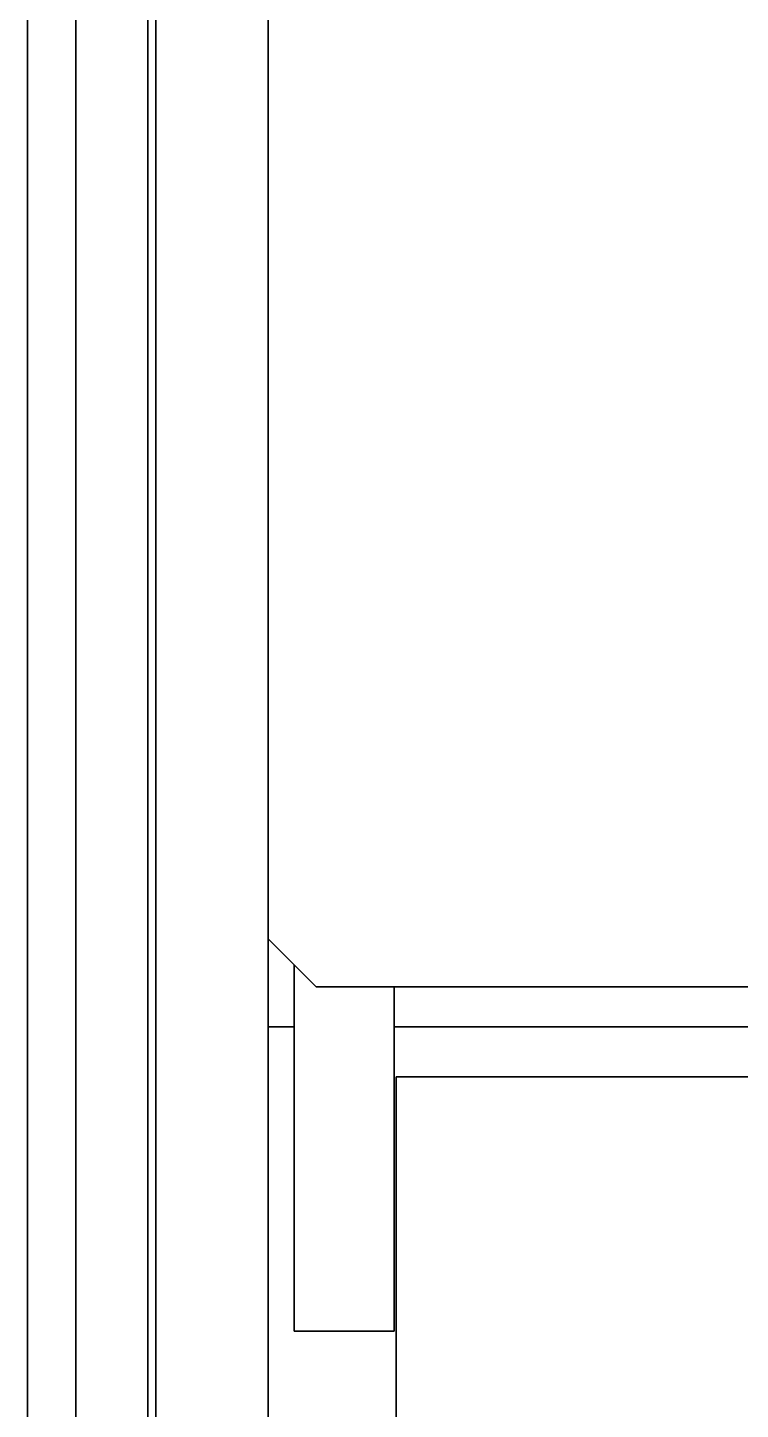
# Model space of a CAD drawing. Header units: millimetres. Extents: x -1052 to 3351, y 0 to 2015.
# Drawn here: x -369.73 to -367.1, y 1740.99 to 1746.09 of the extents above; entities that cross this region are included whole.
import ezdxf

# ---------------------------------------------------------------- set-up
doc = ezdxf.new("R2010")
doc.units = ezdxf.units.MM

msp = doc.modelspace()

# ---------------------------------------------------------------- linework, layer by layer
at = {"color": 7, "linetype": 'Continuous', "lineweight": 35}
for p, q in [((-369.7264, 1700.3826), (-369.7264, 1767.8333)), ((-369.7264, 1700.3826), (-369.7264, 1767.8333)), ((-368.8389, 1757.161), (-368.8389, 1742.7242)), ((-368.8389, 1757.161), (-368.8389, 1742.7242)), ((-369.5489, 1700.3826), (-369.5489, 1748.6039)), ((-369.5489, 1700.3826), (-369.5489, 1748.6039)), ((-369.2826, 1737.8059), (-369.2826, 1748.6039)), ((-369.2826, 1737.8059), (-369.2826, 1748.6039)), ((-369.253, 1729.6704), (-369.253, 1748.1602)), ((-369.253, 1729.6704), (-369.253, 1748.1602)), ((-368.8389, 1742.7242), (-368.6614, 1742.5467)), ((-368.8389, 1742.3988), (-368.8389, 1742.7242)), ((-368.8389, 1742.7242), (-368.6614, 1742.5467)), ((-368.8389, 1742.3988), (-368.8389, 1742.7242)), ((-368.7427, 1741.2746), (-368.7427, 1742.628)), ((-368.7427, 1741.2746), (-368.7427, 1742.628)), ((-368.6614, 1742.5467), (-366.3686, 1742.5467)), ((-368.6614, 1742.5467), (-366.3686, 1742.5467)), ((-368.3729, 1741.2746), (-368.3729, 1742.5467)), ((-368.3729, 1741.2746), (-368.3729, 1742.5467)), ((-368.7427, 1742.3988), (-368.8389, 1742.3988)), ((-368.8389, 1742.3988), (-368.8389, 1736.0383)), ((-368.7427, 1742.3988), (-368.8389, 1742.3988)), ((-368.8389, 1742.3988), (-368.8389, 1736.0383)), ((-365.9988, 1742.3988), (-368.3729, 1742.3988)), ((-365.9988, 1742.3988), (-368.3729, 1742.3988)), ((-368.3655, 1736.1492), (-368.3655, 1742.2139)), ((-359.4904, 1742.2139), (-368.3655, 1742.2139)), ((-368.3655, 1736.1492), (-368.3655, 1742.2139)), ((-359.4904, 1742.2139), (-368.3655, 1742.2139)), ((-368.3729, 1741.2746), (-368.7427, 1741.2746)), ((-368.3729, 1741.2746), (-368.7427, 1741.2746))]:
    msp.add_line(p, q, dxfattribs=at)

doc.saveas('drawing.dxf')
